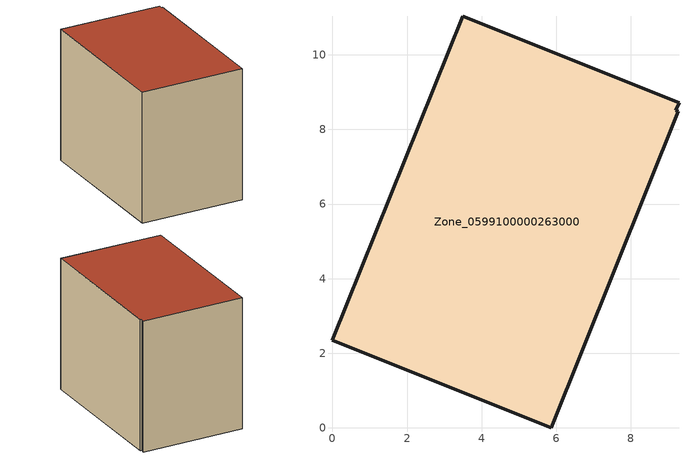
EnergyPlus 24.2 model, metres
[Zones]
Zone_0599100000263000
 floor ground (C_G): 0,2.35 3.49,11.04 9.29,8.71 9.2,8.51 9.27,8.48 5.86,0 z0.16
 wall outside (C_F): 3.49,11.04 0,2.35 5.86,0 9.27,8.48 9.2,8.51 9.29,8.71 3.49,11.04 z0.16:8.16
 roof outside (C_R): 5.86,0 9.27,8.48 9.2,8.51 9.29,8.71 3.49,11.04 0,2.35 z8.16
[BUILDING]
Pand.0599100000263000: North Axis=0; Terrain=City; Loads Convergence Tolerance Value=0.04; Temperature Convergence Tolerance Value=0.4; Solar Distribution=FullExterior; Maximum Number of Warmup Days=25; Minimum Number of Warmup Days=1
[Site:Location]
Rotterdam.The.Hague.AP_ZH_NLD Design_Conditions: Latitude=51.96; Longitude=4.45; Time Zone=1; Elevation=-4.5
[SITE:GROUNDTEMPERATURE:BUILDINGSURFACE]
18, 18, 18, 18, 18, 18, 18, 18, 18, 18, 18, 18
[MATERIAL] Thermal Absorptance=0.9; Solar Absorptance=0.7; Visible Absorptance=0.7
Name | Roughness | Thickness | Conductivity | Density | Specific Heat
G.TC.1965-1974 | MediumSmooth | 0.15 | 0.882353 | 540 | 1210
F.TC.1965-1974 | Rough | 0.3 | 0.697674 | 1920 | 840
R.TC.1965-1974 | MediumRough | 0.2 | 0.232558 | 1500 | 1000
[CONSTRUCTION]
C_G: G.TC.1965-1974
C_F: F.TC.1965-1974
C_R: R.TC.1965-1974
[ZONE]
Zone_0599100000263000: Type=1; Multiplier=1; Ceiling Height=Autocalculate; Volume=Autocalculate; Floor Area=autocalculate; Part of Total Floor Area=Yes
[ZONEINFILTRATION:DESIGNFLOWRATE]
Infil_Zone_0599100000263000: Zone or ZoneList or Space or SpaceList=Zone_0599100000263000; Schedule=AlwaysOn; Design Flow Rate Calculation Method=Flow/Area; Flow Rate per Floor Area=0.003; Constant Term Coefficient=1; Temperature Term Coefficient=0; Velocity Term Coefficient=0; Velocity Squared Term Coefficient=0
[HVACTEMPLATE:ZONE:IDEALLOADSAIRSYSTEM]
Zone_0599100000263000: Maximum Heating Supply Air Temperature=50; Minimum Cooling Supply Air Temperature=13; Maximum Heating Supply Air Humidity Ratio=0.0156; Minimum Cooling Supply Air Humidity Ratio=0.0077; Heating Limit=NoLimit; Cooling Limit=NoLimit; Dehumidification Control Type=ConstantSensibleHeatRatio; Cooling Sensible Heat Ratio=0.7; Dehumidification Setpoint=60; Humidification Control Type=None; Humidification Setpoint=30; Outdoor Air Method=None; Outdoor Air Flow Rate per Person=0.00944; Outdoor Air Flow Rate per Zone Floor Area=0; Outdoor Air Flow Rate per Zone=0; Demand Controlled Ventilation Type=None; Outdoor Air Economizer Type=NoEconomizer; Heat Recovery Type=None; Sensible Heat Recovery Effectiveness=0.7; Latent Heat Recovery Effectiveness=0.65
[ZONECONTROL:THERMOSTAT]
ThermostatControl_Zone_0599100000263000: Zone or ZoneList=Zone_0599100000263000; Control Type Schedule=DualSetpointControlType; Control 1=Thermostat_Zone_0599100000263000; Temperature Difference Between Cutout And Setpoint=0
[THERMOSTATSETPOINT:DUALSETPOINT]
Thermostat_Zone_0599100000263000: Heating Setpoint Temperature Schedule=HeatingSetpoint_Zone_0599100000263000; Cooling Setpoint Temperature Schedule=CoolingSetpoint_Zone_0599100000263000
[SCHEDULE:COMPACT]
HeatingSetpoint_Zone_0599100000263000: Through: 12/31, For: AllDays, Until: 24:00, 21
CoolingSetpoint_Zone_0599100000263000: Through: 12/31, For: AllDays, Until: 24:00, 24
DualSetpointControlType: Through: 12/31, For: AllDays, Until: 24:00, 4
AlwaysOn: Through: 12/31, For: AllDays, Until: 24:00, 1
